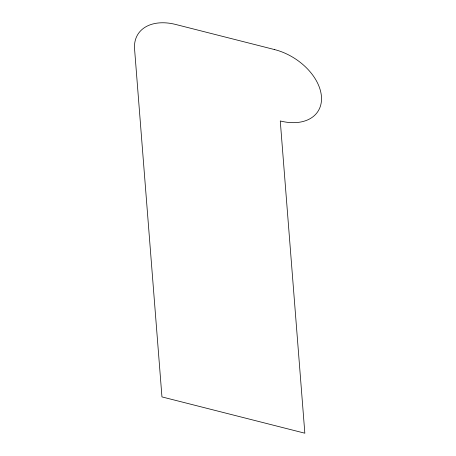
<?xml version="1.0" encoding="UTF-8"?>
<svg xmlns="http://www.w3.org/2000/svg" width="456" height="456" viewBox="0 0 456 456"><rect width="100%" height="100%" fill="white"/><g stroke="black" fill="none" stroke-linecap="round" stroke-linejoin="round"><path stroke-width="0.68" d="M274.654 49.601L175.731 24.476A48.165 31.92 32.7 0 0 134.571 48.991L161.954 396.908L304.842 433.2L280.269 120.965A48.165 31.92 32.7 0 0 321.429 96.45A48.165 31.92 32.7 0 0 274.654 49.601"/></g></svg>
